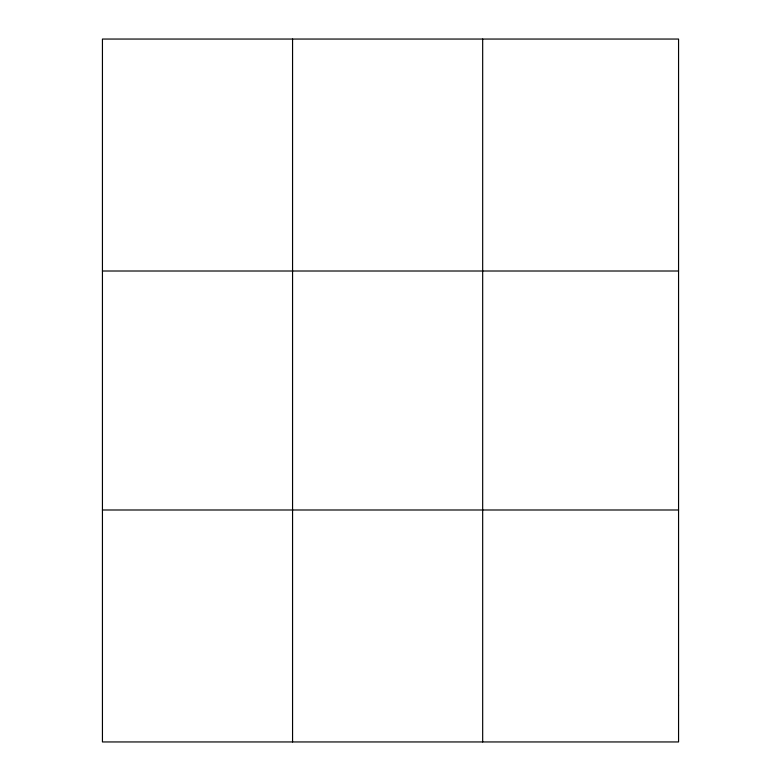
<?xml version="1.0" encoding="UTF-8"?>
<svg xmlns="http://www.w3.org/2000/svg" width="781" height="781" viewBox="0 0 781 781"><rect width="100%" height="100%" fill="white"/><g stroke="black" fill="none" stroke-linecap="round" stroke-linejoin="round"><path stroke-width="1.17" d="M292.563 741.95L292.563 39.05M482.678 741.95L482.678 39.05M102.438 271.007L678.562 271.007M102.438 509.993L678.562 509.993M678.562 695.559L678.562 741.95L102.438 741.95L102.438 39.05L678.562 39.05L678.562 695.559"/></g></svg>
